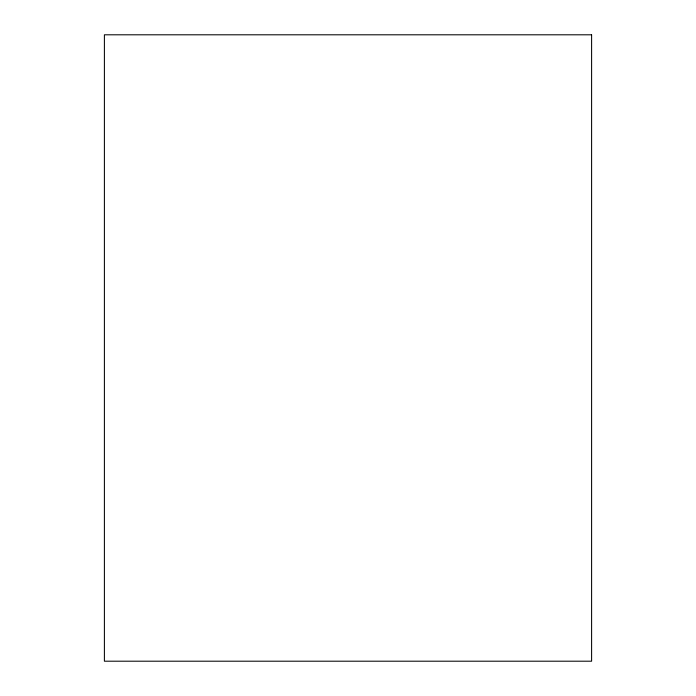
<?xml version="1.0" encoding="UTF-8"?>
<svg xmlns="http://www.w3.org/2000/svg" width="696" height="696" viewBox="0 0 696 696"><rect width="100%" height="100%" fill="white"/><g stroke="black" fill="none" stroke-linecap="round" stroke-linejoin="round"><path stroke-width="1.04" d="M591.6 34.8L104.4 34.8L104.4 661.2L591.6 661.2L591.6 34.8"/></g></svg>
